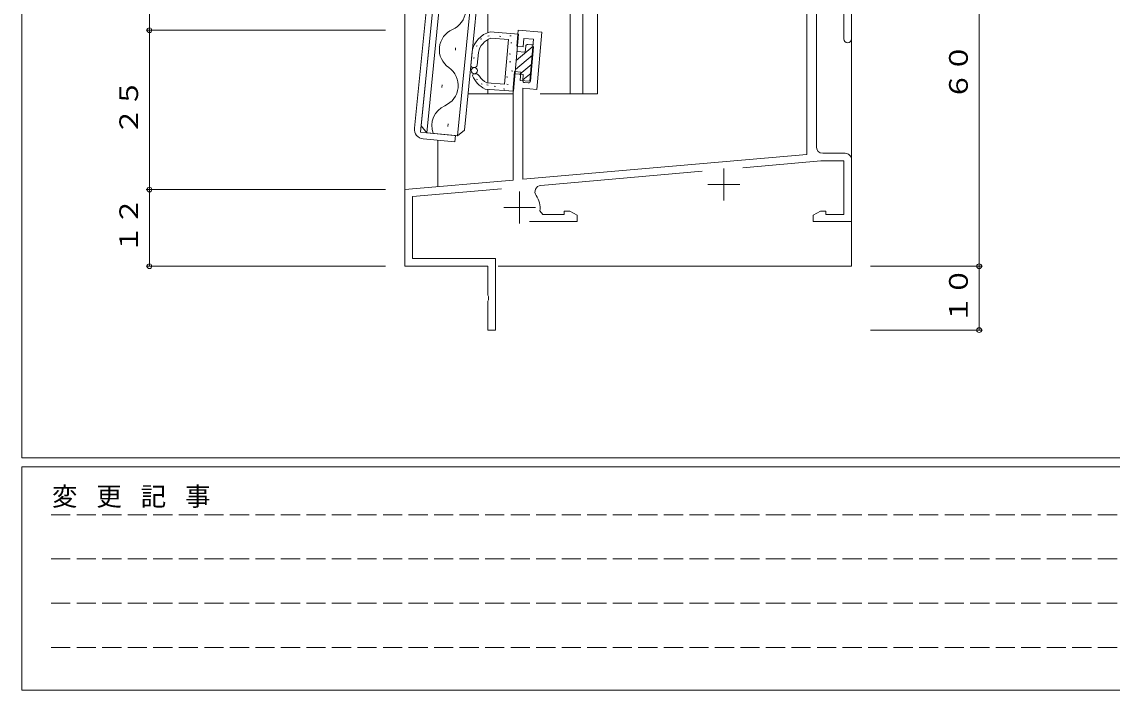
# Model space of a CAD drawing. Units: millimetres on the paper. Extents: x -420 to 373, y -297 to 267.
# Drawn here: x -417.7 to -246.9, y -297 to -192.3 of the extents above; entities that cross this region are included whole.
import ezdxf
from ezdxf.enums import TextEntityAlignment as Align

# ---------------------------------------------------------------- set-up
doc = ezdxf.new("R2010")
doc.units = ezdxf.units.MM
doc.linetypes.add('DASHED3', pattern=[4, 3, -1])
for name, color, linetype, lineweight in [('0-1_YKK_ZWAK', 7, 'Continuous', 9), ('0-3_YKK_11', 7, 'Continuous', 9), ('0-4_YKK_12', 2, 'Continuous', 9), ('0-6_YKK_13', 4, 'Continuous', 9), ('0-7_YKK_D', 6, 'Continuous', 9)]:
    doc.layers.add(name, color=color, linetype=linetype, lineweight=lineweight)
doc.styles.add('ＭＳ ゴシック', font='')
doc.styles.get('ＭＳ ゴシック').set_extended_font_data('MS Gothic')

msp = doc.modelspace()

# ---------------------------------------------------------------- linework, layer by layer
at = {"layer": '0-1_YKK_ZWAK'}
for p, q in [((-417.7, -260.6), (-417.7, 264.4)), ((352.3, -260.6), (-417.7, -260.6)), ((-417.7, -297), (-417.7, -262)), ((314.5, -262), (-417.7, -262)), ((-417.7, -297), (314.5, -297))]:
    msp.add_line(p, q, dxfattribs=at)
at = {"layer": '0-1_YKK_ZWAK', "linetype": 'DASHED3'}
for p, q in [((-413.101, -269.512), (-164.909, -269.512)), ((-413.101, -276.441), (-164.909, -276.441)), ((-413.101, -283.37), (-164.909, -283.37)), ((-413.101, -290.298), (-164.909, -290.298))]:
    msp.add_line(p, q, dxfattribs=at)
at = {"layer": '0-3_YKK_11'}
for p, q in [((-287.701, -195.001), (-287.701, -170.601)), ((-294.7, -183.101), (-294.7, -213.089)), ((-293.2, -211.901), (-293.2, -185.665)), ((-288.9, -185.701), (-288.901, -195.001)), ((-339.916, -193.635), (-340.134, -196.125)), ((-336.23, -193.957), (-339.916, -193.635)), ((-337.015, -202.923), (-336.23, -193.957)), ((-340.134, -196.125), (-339.138, -196.213)), ((-339.138, -196.213), (-339.025, -194.918)), ((-339.025, -194.918), (-337.53, -195.048)), ((-337.53, -195.048), (-338.105, -201.623)), ((-340.483, -200.11), (-340.7, -202.601)), ((-339.486, -200.197), (-340.483, -200.11)), ((-339.6, -201.492), (-339.486, -200.197)), ((-338.105, -201.623), (-339.6, -201.492)), ((-340.7, -202.601), (-340.7, -217.113)), ((-339.2, -202.732), (-337.015, -202.923)), ((-339.2, -216.982), (-339.2, -202.732)), ((-294.7, -213.089), (-339.2, -216.982)), ((-288.7, -212.901), (-292.2, -212.901)), ((-304.72, -215.17), (-292.496, -214.101)), ((-292.496, -214.101), (-288.9, -214.101)), ((-288.9, -214.101), (-288.9, -222.501)), ((-287.7, -223.601), (-287.7, -213.901)), ((-336.386, -217.94), (-311.092, -215.728)), ((-307.7, -215.301), (-307.7, -220.301)), ((-340.7, -217.113), (-357.7, -218.601)), ((-357.7, -218.601), (-357.7, -230.601)), ((-356.5, -219.7), (-342.54, -218.479)), ((-310.2, -217.801), (-305.2, -217.801)), ((-356.5, -229.401), (-356.5, -219.7)), ((-339.7, -218.901), (-339.7, -223.901)), ((-342.2, -221.401), (-337.2, -221.401)), ((-336.05, -222.501), (-336.543, -221.92)), ((-332.701, -221.951), (-332.701, -222.501)), ((-331.826, -221.951), (-332.701, -221.951)), ((-330.7, -222.601), (-331.826, -221.951)), ((-292.575, -221.951), (-293.7, -222.601)), ((-291.701, -221.951), (-292.575, -221.951)), ((-291.701, -222.501), (-291.701, -221.951)), ((-338.151, -223.601), (-330.7, -223.601)), ((-332.701, -222.501), (-336.05, -222.501)), ((-330.7, -223.601), (-330.7, -222.601)), ((-293.7, -222.601), (-293.7, -223.601)), ((-293.7, -223.601), (-287.7, -223.601)), ((-288.9, -222.501), (-291.701, -222.501)), ((-357.7, -230.601), (-344.7, -230.601)), ((-343.5, -229.401), (-356.5, -229.401)), ((-344.7, -230.601), (-344.7, -235.142)), ((-343.5, -240.601), (-343.5, -229.401)), ((-344.7, -235.142), (-344.58, -235.326)), ((-344.58, -235.326), (-344.58, -235.876)), ((-344.58, -235.876), (-344.7, -236.059)), ((-344.7, -236.059), (-344.7, -240.601)), ((-344.7, -240.601), (-343.5, -240.601))]:
    msp.add_line(p, q, dxfattribs=at)
for centre, radius, start, end in [((-288.301, -195.001), 0.6, 180.00145, 359.99997), ((-292.2, -211.901), 1, 180, 269.99998), ((-288.7, -213.901), 1, 359.99997, 90.00087), ((-336.299, -218.937), 1, 94.99962, 215.9192), ((-339.7, -221.401), 3.2, 350.6667, 35.91891)]:
    msp.add_arc(centre, radius, start, end, dxfattribs=at)
at = {"layer": '0-4_YKK_12'}
for p, q in [((-357.701, -218.876), (-357.701, -2.516)), ((-287.701, -2.727), (-287.701, -230.601)), ((-346.447, -121.031), (-355.126, -208.602)), ((-345.353, -120.134), (-354.229, -209.695)), ((-340.577, -120.607), (-349.453, -210.169)), ((-348.359, -209.272), (-339.68, -121.701)), ((-331.801, -203.601), (-331.801, -171.22)), ((-329.8, -203.601), (-329.8, -171.418)), ((-327.5, -171.646), (-327.5, -203.601)), ((-344.7, -194.006), (-344.7, -190.976)), ((-349.734, -196.374), (-349.773, -196.772)), ((-344.7, -201.878), (-344.7, -195.11)), ((-351.838, -202.195), (-351.878, -202.593)), ((-344.7, -203.601), (-344.7, -202.881)), ((-347.797, -203.601), (-340.701, -203.601)), ((-336.503, -203.601), (-327.5, -203.601)), ((-350.917, -208.316), (-350.957, -208.714)), ((-354.229, -209.695), (-355.126, -208.602)), ((-354.229, -209.695), (-349.453, -210.169)), ((-348.359, -209.272), (-349.453, -210.169)), ((-352.5, -210.872), (-352.5, -218.146)), ((-343.051, -230.601), (-287.701, -230.601))]:
    msp.add_line(p, q, dxfattribs=at)
for centre, radius, start, end in [((-351.586, -190.362), 3.437, 293.53937, 55.14062), ((-348.842, -196.663), 3.436, 113.53062, 235.14935), ((-352.77, -202.303), 3.437, 293.53937, 55.14062), ((-350.025, -208.605), 3.436, 113.53062, 200.21631)]:
    msp.add_arc(centre, radius, start, end, dxfattribs=at)
at = {"layer": '0-6_YKK_13'}
for p, q in [((-349.296, -139.64), (-356.17, -209.001)), ((-348.202, -138.744), (-355.225, -209.597)), ((-344.467, -194.509), (-344.66, -194.564)), ((-344.336, -193.882), (-339.881, -194.231)), ((-342.661, -194.608), (-342.86, -194.59)), ((-341.021, -194.535), (-341.22, -194.518)), ((-339.881, -194.231), (-340.665, -203.196)), ((-346.341, -196.064), (-346.533, -196.12)), ((-345.635, -195.006), (-345.828, -195.061)), ((-344.224, -194.895), (-341.462, -195.096)), ((-341.462, -195.096), (-342.072, -202.069)), ((-340.897, -195.62), (-341.097, -195.602)), ((-340.244, -198.382), (-337.559, -196.129)), ((-338.743, -196.137), (-338.825, -197.083)), ((-337.82, -195.917), (-338.418, -195.864)), ((-338.018, -201.621), (-337.547, -196.242)), ((-347.335, -199.153), (-347.16, -196.966)), ((-346.774, -197.947), (-346.969, -197.992)), ((-346.335, -199.095), (-346.168, -197.105)), ((-341.117, -197.364), (-341.316, -197.347)), ((-340.368, -199.791), (-337.659, -197.518)), ((-340.121, -196.973), (-340.118, -196.97)), ((-340.12, -196.97), (-338.825, -197.083)), ((-347.059, -199.455), (-346.859, -199.471)), ((-341.066, -198.589), (-341.266, -198.572)), ((-339.683, -200.522), (-337.782, -198.927)), ((-346.742, -200.464), (-346.441, -200.49)), ((-346.286, -201.379), (-346.468, -201.294)), ((-341.562, -200.969), (-341.761, -200.951)), ((-340.756, -200.036), (-340.955, -200.018)), ((-340.425, -200.457), (-339.13, -200.57)), ((-339.13, -200.57), (-339.213, -201.516)), ((-339.206, -201.427), (-337.906, -200.336)), ((-345.545, -202.098), (-345.726, -202.013)), ((-345.12, -202.848), (-340.665, -203.196)), ((-344.849, -201.868), (-342.072, -202.069)), ((-344.64, -202.267), (-344.821, -202.182)), ((-343.463, -202.426), (-343.663, -202.408)), ((-342.022, -202.855), (-342.221, -202.837)), ((-341.52, -202.116), (-341.72, -202.099)), ((-338.941, -201.841), (-338.343, -201.894)), ((-349.751, -210.139), (-355.225, -209.597)), ((-349.751, -210.139), (-349.85, -211.134)), ((-349.85, -211.134), (-354.826, -210.641))]:
    msp.add_line(p, q, dxfattribs=at)
msp.add_circle((-346.799, -199.97), 0.5, dxfattribs=at)
for centre, radius, start, end in [((-343.233, -197.727), 4, 106, 169.0293), ((-343.233, -197.727), 3, 109.2948, 168.04068), ((-338.444, -196.163), 0.3, 85, 175), ((-337.846, -196.215), 0.3, 354.99709, 85), ((-347.035, -199.156), 0.3, 179.30249, 265.5), ((-346.82, -198.973), 0.5, 265.5, 346.41789), ((-346.768, -200.763), 0.3, 85, 181.31343), ((-343.366, -199.252), 4, 202.2859, 243.99998), ((-346.485, -200.988), 0.5, 17.16864, 85), ((-343.505, -199.185), 3, 213.48026, 243.38252), ((-338.915, -201.543), 0.3, 175, 264.99998), ((-338.317, -201.595), 0.3, 264.99998, 354.99709), ((-354.678, -209.148), 1.5, 174.34, 264.34)]:
    msp.add_arc(centre, radius, start, end, dxfattribs=at)
at = {"layer": '0-7_YKK_D'}
for p, q in [((-397.7, -165.601), (-397.7, -193.639)), ((-267.7, -170.601), (-267.7, -230.601)), ((-360.7, -193.639), (-398.2, -193.639)), ((-360.7, -193.639), (-398.2, -193.639)), ((-360.7, -218.601), (-398.2, -218.601)), ((-360.7, -230.601), (-398.2, -230.601)), ((-284.7, -230.601), (-267.2, -230.601)), ((-284.7, -230.601), (-267.2, -230.601)), ((-267.7, -230.601), (-267.7, -240.601)), ((-284.7, -240.601), (-267.2, -240.601))]:
    msp.add_line(p, q, dxfattribs=at)
msp.add_lwpolyline([(-397.7, -230.601), (-397.7, -218.601), (-397.7, -193.639)], dxfattribs=at)
for centre, start, end in [((-397.7, -193.639), 0, 180), ((-397.7, -193.639), 0, 180), ((-397.7, -193.639), 180, 0), ((-397.7, -193.639), 180, 0), ((-397.7, -218.601), 0, 180), ((-397.7, -218.601), 0, 180), ((-397.7, -218.601), 180, 0), ((-397.7, -218.601), 180, 0), ((-397.7, -230.601), 0, 180), ((-397.7, -230.601), 180, 0), ((-267.7, -230.601), 0, 180), ((-267.7, -230.601), 0, 180), ((-267.7, -230.601), 180, 0), ((-267.7, -230.601), 180, 0), ((-267.7, -240.601), 0, 180), ((-267.7, -240.601), 180, 0)]:
    msp.add_arc(centre, 0.375, start, end, dxfattribs=at)

# ---------------------------------------------------------------- texts
at = {"layer": '0-1_YKK_ZWAK', "insert": (-412.986, -268.447), "char_height": 2.933, "attachment_point": 7, "style": 'ＭＳ ゴシック'}
msp.add_mtext('\\T1.16;変\\~更\\~記\\~事', dxfattribs=at)
at = {"layer": '0-7_YKK_D', "color": 7, "style": 'ＭＳ ゴシック', "width": 1.1}
for s, p in [('６０', (-268.6, -204.582)), ('２５', (-398.6, -210.101)), ('１２', (-398.6, -228.582)), ('１０', (-268.6, -239.582))]:
    msp.add_text(s, height=2.933, rotation=90, dxfattribs=at).set_placement(p, align=Align.BOTTOM_LEFT)

doc.saveas('drawing.dxf')
